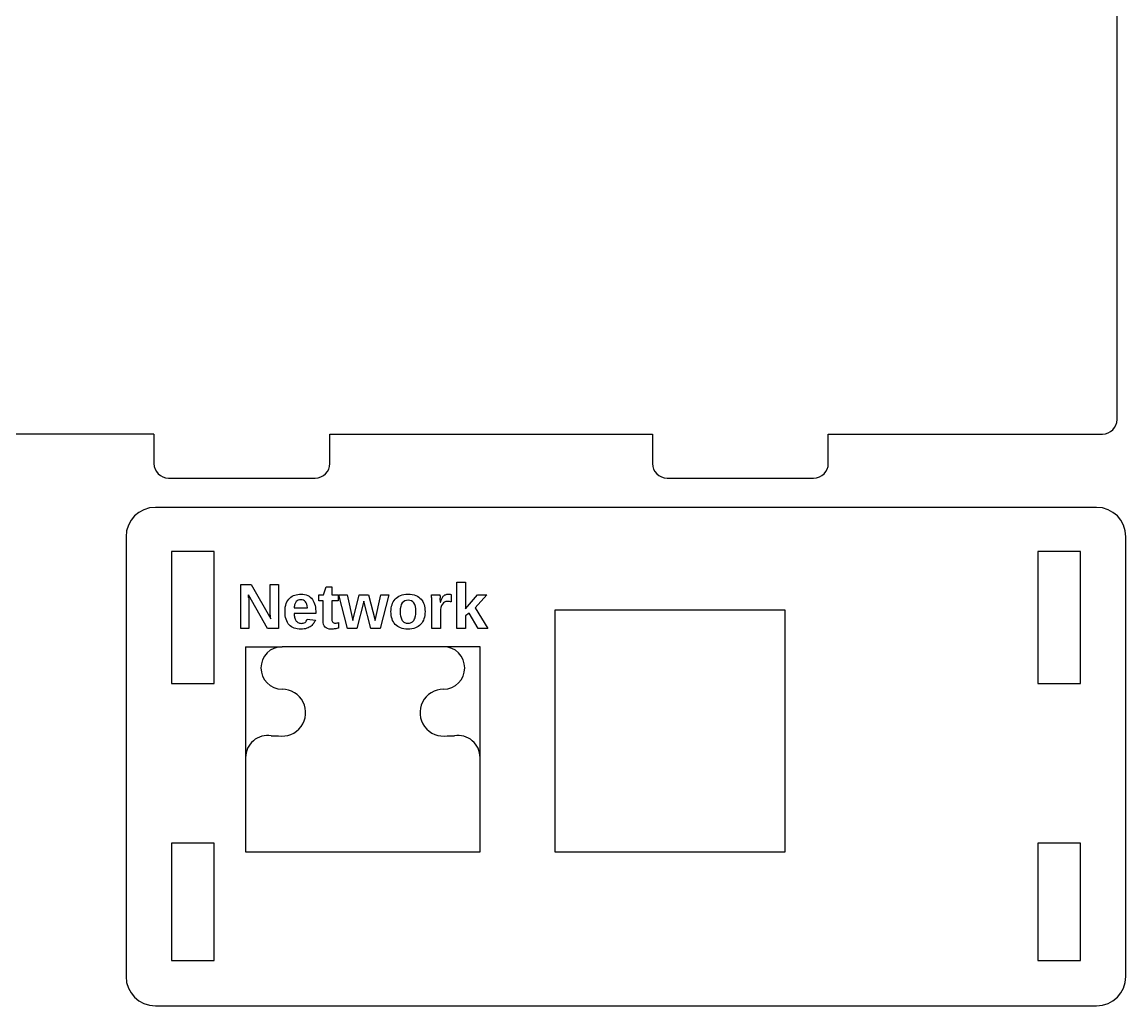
# Model space of a CAD drawing. Header units: millimetres. Extents: x 0 to 173, y 0 to 134.
# Drawn here: x 98.1 to 173.4, y 0 to 67.1 of the extents above; entities that cross this region are included whole.
import ezdxf

# ---------------------------------------------------------------- set-up
doc = ezdxf.new("R2010")
doc.units = ezdxf.units.MM
doc.layers.get('0').update_dxf_attribs({"color": 178, "true_color": 0x000000})
for name, color, linetype, true_color in [('connector cutout', 1, 'Continuous', 0xff0000), ('connector cutout inner', 5, 'Continuous', 0x0000ff), ('text', 2, 'Continuous', 0xffff00)]:
    doc.layers.add(name, color=color, linetype=linetype, true_color=true_color)

msp = doc.modelspace()

# ---------------------------------------------------------------- linework, layer by layer
at = {"lineweight": -3}
for p, q in [((172.8, 40), (172.8, 94.325)), ((107.1, 39), (107.1, 37)), ((119.1, 39), (141.1, 39)), ((119.1, 37), (119.1, 39)), ((141.1, 39), (141.1, 37)), ((153.1, 37), (153.1, 39)), ((153.1, 39), (171.8, 39)), ((108.1, 36), (118.1, 36)), ((142.1, 36), (152.1, 36)), ((171.4, 34), (107.2, 34)), ((105.2, 32), (105.2, 2)), ((173.4, 2), (173.4, 32)), ((111.2, 31), (108.3, 31)), ((108.3, 31), (108.3, 22)), ((111.2, 22), (111.2, 31)), ((170.3, 31), (167.4, 31)), ((167.4, 31), (167.4, 22)), ((170.3, 22), (170.3, 31)), ((108.3, 22), (111.2, 22)), ((167.4, 22), (170.3, 22)), ((111.2, 11.1), (108.3, 11.1)), ((108.3, 11.1), (108.3, 3.1)), ((111.2, 3.1), (111.2, 11.1)), ((170.3, 11.1), (167.4, 11.1)), ((167.4, 11.1), (167.4, 3.1)), ((170.3, 3.1), (170.3, 11.1)), ((108.3, 3.1), (111.2, 3.1)), ((167.4, 3.1), (170.3, 3.1)), ((107.2, 0), (171.4, 0))]:
    msp.add_line(p, q, dxfattribs=at)
msp.add_line((107.1, 39), (88.4, 39))
for centre, radius, start, end in [((171.8, 40), 1, 270, 0), ((108.1, 37), 1, 180, 270), ((118.1, 37), 1, 270, 0), ((142.1, 37), 1, 180, 270), ((152.1, 37), 1, 270, 0), ((107.2, 32), 2, 90, 180), ((171.4, 32), 2, 0, 90), ((107.2, 2), 2, 180, 270), ((171.4, 2), 2, 270, 0)]:
    msp.add_arc(centre, radius, start, end, dxfattribs=at)
at = {"layer": 'connector cutout'}
for p, q in [((150.15, 27), (134.45, 27)), ((134.45, 27), (134.45, 10.5)), ((150.15, 10.5), (150.15, 27)), ((126.85, 24.5), (115.85, 24.5)), ((115.1, 18.421), (115.6, 18.421)), ((127.1, 18.421), (127.6, 18.421)), ((113.35, 16.942), (113.35, 10.5)), ((129.35, 10.5), (129.35, 16.942)), ((113.35, 10.5), (129.35, 10.5)), ((134.45, 10.5), (150.15, 10.5))]:
    msp.add_line(p, q, dxfattribs=at)
for centre, radius, start, end in [((115.85, 23.05), 1.45, 90, 270), ((126.85, 23.05), 1.45, 270, 90), ((115.85, 20), 1.6, 260.40593, 90), ((126.85, 20), 1.6, 90, 279.59407), ((114.85, 16.942), 1.5, 80.40593, 180), ((127.85, 16.942), 1.5, 0, 99.59407)]:
    msp.add_arc(centre, radius, start, end, dxfattribs=at)
at = {"layer": 'connector cutout inner'}
for p, q in [((113.35, 24.5), (113.35, 16.942)), ((113.35, 24.5), (115.85, 24.5)), ((129.35, 24.5), (126.85, 24.5)), ((129.35, 16.942), (129.35, 24.5)), ((115.1, 18.421), (115.6, 18.421)), ((127.1, 18.421), (127.6, 18.421))]:
    msp.add_line(p, q, dxfattribs=at)
for centre, radius, start, end in [((115.85, 23.05), 1.45, 90, 270), ((126.85, 23.05), 1.45, 270, 90), ((115.85, 20), 1.6, 260.40593, 90), ((126.85, 20), 1.6, 90, 279.59407), ((114.85, 16.942), 1.5, 80.40593, 180), ((127.85, 16.942), 1.5, 0, 99.59407)]:
    msp.add_arc(centre, radius, start, end, dxfattribs=at)
at = {"layer": 'text'}
for p, q in [((113.023, 25.736), (113.023, 28.736)), ((113.023, 28.736), (113.74, 28.736)), ((113.74, 28.736), (115.067, 26.407)), ((115.029, 26.992), (115.029, 28.736)), ((115.029, 28.736), (115.587, 28.736)), ((115.587, 28.736), (115.587, 25.736)), ((127.752, 25.736), (127.752, 28.896)), ((127.752, 28.896), (128.351, 28.896)), ((128.351, 28.896), (128.351, 27.086)), ((114.85, 25.736), (113.543, 28.046)), ((118.344, 27.635), (118.344, 28.04)), ((118.344, 28.04), (118.665, 28.04)), ((118.665, 28.04), (118.853, 28.58)), ((118.853, 28.58), (119.227, 28.58)), ((119.227, 28.58), (119.227, 28.04)), ((119.227, 28.04), (119.664, 28.04)), ((119.664, 28.04), (119.664, 27.635)), ((120.313, 25.736), (119.717, 28.04)), ((119.717, 28.04), (120.279, 28.04)), ((120.279, 28.04), (120.658, 26.279)), ((120.658, 26.279), (121.103, 28.04)), ((121.103, 28.04), (121.744, 28.04)), ((121.744, 28.04), (122.185, 26.279)), ((122.185, 26.279), (122.576, 28.04)), ((123.13, 28.04), (122.525, 25.736)), ((122.576, 28.04), (123.13, 28.04)), ((126.035, 28.04), (126.605, 28.04)), ((127.378, 28.053), (127.378, 27.552)), ((128.351, 27.086), (129.172, 28.04)), ((129.816, 28.04), (129.006, 27.141)), ((129.172, 28.04), (129.816, 28.04)), ((113.581, 27.505), (113.581, 25.736)), ((116.673, 27.148), (117.568, 27.148)), ((118.636, 27.635), (118.344, 27.635)), ((118.636, 26.276), (118.636, 27.635)), ((119.664, 27.635), (119.227, 27.635)), ((119.227, 27.635), (119.227, 26.438)), ((121.427, 27.614), (120.945, 25.736)), ((121.893, 25.736), (121.427, 27.614)), ((126.052, 25.736), (126.052, 27.499)), ((126.633, 27.548), (126.641, 27.548)), ((129.006, 27.141), (129.877, 25.736)), ((118.147, 26.773), (116.669, 26.773)), ((117.549, 26.368), (118.113, 26.319)), ((118.147, 26.79), (118.147, 26.773)), ((126.65, 26.867), (126.65, 25.736)), ((128.608, 26.779), (128.351, 26.6)), ((128.351, 26.6), (128.351, 25.736)), ((129.223, 25.736), (128.608, 26.779)), ((113.581, 25.736), (113.023, 25.736)), ((115.587, 25.736), (114.85, 25.736)), ((119.69, 26.141), (119.69, 25.77)), ((120.945, 25.736), (120.313, 25.736)), ((122.525, 25.736), (121.893, 25.736)), ((126.65, 25.736), (126.052, 25.736)), ((128.351, 25.736), (127.752, 25.736)), ((129.877, 25.736), (129.223, 25.736))]:
    msp.add_line(p, q, dxfattribs=at)
for centre, radius, start, end in [((102.342, 26.822), 11.268, 5.27774, 6.23619), ((117.587, 27.287), 9.051, 2.39851, 3.33617), ((126.898, 25.383), 2.222, 77.52682, 80.58072)]:
    msp.add_arc(centre, radius, start, end, dxfattribs=at)
for points in [[(113.562, 27.858), (113.567, 27.805), (113.572, 27.746), (113.576, 27.684)], [(116.368, 27.819), (116.468, 27.912), (116.583, 27.979), (116.714, 28.02)], [(116.714, 28.02), (116.844, 28.062), (116.982, 28.082), (117.127, 28.082)], [(117.127, 28.082), (117.309, 28.082), (117.464, 28.051), (117.592, 27.987)], [(117.592, 27.987), (117.721, 27.924), (117.826, 27.836), (117.908, 27.722)], [(123.556, 27.744), (123.652, 27.85), (123.774, 27.933), (123.92, 27.993)], [(123.92, 27.993), (124.066, 28.052), (124.237, 28.082), (124.433, 28.082)], [(124.433, 28.082), (124.64, 28.082), (124.817, 28.052), (124.963, 27.993)], [(124.963, 27.993), (125.109, 27.933), (125.229, 27.851), (125.322, 27.745)], [(126.041, 27.951), (126.04, 27.992), (126.037, 28.021), (126.035, 28.04)], [(126.046, 27.815), (126.044, 27.865), (126.042, 27.911), (126.041, 27.951)], [(126.605, 28.04), (126.608, 28.023), (126.611, 27.993), (126.614, 27.951)], [(126.614, 27.951), (126.616, 27.91), (126.619, 27.864), (126.622, 27.814)], [(126.731, 27.772), (126.761, 27.838), (126.796, 27.894), (126.836, 27.94)], [(126.836, 27.94), (126.877, 27.987), (126.925, 28.022), (126.982, 28.047)], [(126.982, 28.047), (127.039, 28.072), (127.109, 28.084), (127.193, 28.084)], [(127.193, 28.084), (127.228, 28.084), (127.264, 28.081), (127.298, 28.075)], [(127.298, 28.075), (127.333, 28.069), (127.36, 28.061), (127.378, 28.053)], [(113.576, 27.684), (113.579, 27.621), (113.581, 27.562), (113.581, 27.505)], [(116.041, 26.898), (116.041, 27.118), (116.07, 27.304), (116.129, 27.454)], [(116.129, 27.454), (116.188, 27.604), (116.268, 27.726), (116.368, 27.819)], [(116.714, 27.403), (116.69, 27.332), (116.676, 27.247), (116.673, 27.148)], [(116.809, 27.577), (116.77, 27.532), (116.738, 27.474), (116.714, 27.403)], [(116.947, 27.674), (116.894, 27.654), (116.848, 27.621), (116.809, 27.577)], [(117.119, 27.705), (117.058, 27.705), (117, 27.695), (116.947, 27.674)], [(117.434, 27.566), (117.355, 27.659), (117.25, 27.705), (117.119, 27.705)], [(117.568, 27.148), (117.556, 27.334), (117.512, 27.473), (117.434, 27.566)], [(117.908, 27.722), (117.991, 27.609), (118.051, 27.473), (118.089, 27.315)], [(118.089, 27.315), (118.128, 27.156), (118.147, 26.981), (118.147, 26.79)], [(123.268, 26.89), (123.268, 27.062), (123.292, 27.22), (123.34, 27.366)], [(123.34, 27.366), (123.388, 27.511), (123.46, 27.637), (123.556, 27.744)], [(124.037, 27.484), (123.944, 27.359), (123.897, 27.161), (123.897, 26.89)], [(124.441, 27.671), (124.266, 27.671), (124.131, 27.609), (124.037, 27.484)], [(124.831, 27.486), (124.742, 27.61), (124.612, 27.671), (124.441, 27.671)], [(124.965, 26.89), (124.965, 27.164), (124.921, 27.363), (124.831, 27.486)], [(125.322, 27.745), (125.415, 27.639), (125.483, 27.513), (125.527, 27.368)], [(125.527, 27.368), (125.57, 27.222), (125.592, 27.063), (125.592, 26.89)], [(126.051, 27.656), (126.05, 27.712), (126.048, 27.765), (126.046, 27.815)], [(126.052, 27.499), (126.052, 27.548), (126.051, 27.601), (126.051, 27.656)], [(126.63, 27.666), (126.632, 27.617), (126.633, 27.578), (126.633, 27.548)], [(126.641, 27.548), (126.671, 27.632), (126.701, 27.706), (126.731, 27.772)], [(126.774, 27.403), (126.691, 27.283), (126.65, 27.104), (126.65, 26.867)], [(127.123, 27.584), (126.973, 27.584), (126.857, 27.524), (126.774, 27.403)], [(127.262, 27.574), (127.223, 27.581), (127.176, 27.584), (127.123, 27.584)], [(115.034, 26.781), (115.03, 26.851), (115.029, 26.921), (115.029, 26.992)], [(115.048, 26.594), (115.042, 26.649), (115.038, 26.712), (115.034, 26.781)], [(115.067, 26.407), (115.06, 26.466), (115.053, 26.529), (115.048, 26.594)], [(116.115, 26.367), (116.066, 26.518), (116.041, 26.695), (116.041, 26.898)], [(116.331, 25.99), (116.237, 26.09), (116.165, 26.216), (116.115, 26.367)], [(116.669, 26.773), (116.669, 26.676), (116.678, 26.586), (116.695, 26.503)], [(116.695, 26.503), (116.712, 26.42), (116.74, 26.348), (116.778, 26.288)], [(117.406, 26.161), (117.473, 26.205), (117.52, 26.275), (117.549, 26.368)], [(119.227, 26.438), (119.227, 26.326), (119.249, 26.244), (119.291, 26.19)], [(123.343, 26.403), (123.293, 26.55), (123.268, 26.713), (123.268, 26.89)], [(123.563, 26.025), (123.466, 26.13), (123.393, 26.256), (123.343, 26.403)], [(123.897, 26.89), (123.897, 26.752), (123.909, 26.634), (123.934, 26.534)], [(123.934, 26.534), (123.959, 26.435), (123.994, 26.353), (124.039, 26.289)], [(124.823, 26.289), (124.87, 26.353), (124.905, 26.435), (124.929, 26.534)], [(124.929, 26.534), (124.953, 26.634), (124.965, 26.752), (124.965, 26.89)], [(125.518, 26.406), (125.469, 26.26), (125.396, 26.134), (125.298, 26.029)], [(125.592, 26.89), (125.592, 26.714), (125.567, 26.553), (125.518, 26.406)], [(116.67, 25.767), (116.537, 25.816), (116.424, 25.89), (116.331, 25.99)], [(117.119, 25.693), (116.952, 25.693), (116.803, 25.718), (116.67, 25.767)], [(116.778, 26.288), (116.816, 26.228), (116.866, 26.18), (116.927, 26.146)], [(116.927, 26.146), (116.988, 26.111), (117.062, 26.093), (117.148, 26.093)], [(117.535, 25.754), (117.42, 25.714), (117.282, 25.693), (117.119, 25.693)], [(117.148, 26.093), (117.253, 26.093), (117.339, 26.116), (117.406, 26.161)], [(117.821, 25.907), (117.745, 25.845), (117.649, 25.794), (117.535, 25.754)], [(118.005, 26.111), (117.959, 26.037), (117.898, 25.969), (117.821, 25.907)], [(118.113, 26.319), (118.087, 26.254), (118.052, 26.184), (118.005, 26.111)], [(118.778, 25.841), (118.683, 25.937), (118.636, 26.082), (118.636, 26.276)], [(119.185, 25.697), (119.009, 25.697), (118.873, 25.745), (118.778, 25.841)], [(119.456, 25.716), (119.373, 25.704), (119.283, 25.697), (119.185, 25.697)], [(119.291, 26.19), (119.334, 26.137), (119.4, 26.11), (119.49, 26.11)], [(119.69, 25.77), (119.616, 25.746), (119.538, 25.728), (119.456, 25.716)], [(119.49, 26.11), (119.526, 26.11), (119.56, 26.113), (119.589, 26.119)], [(119.589, 26.119), (119.619, 26.125), (119.653, 26.132), (119.69, 26.141)], [(123.924, 25.781), (123.781, 25.839), (123.661, 25.92), (123.563, 26.025)], [(124.421, 25.693), (124.233, 25.693), (124.068, 25.722), (123.924, 25.781)], [(124.039, 26.289), (124.085, 26.226), (124.139, 26.178), (124.203, 26.148)], [(124.203, 26.148), (124.267, 26.117), (124.337, 26.102), (124.414, 26.102)], [(124.414, 26.102), (124.502, 26.102), (124.581, 26.117), (124.649, 26.148)], [(124.932, 25.782), (124.785, 25.723), (124.615, 25.693), (124.421, 25.693)], [(124.649, 26.148), (124.718, 26.178), (124.776, 26.226), (124.823, 26.289)], [(125.298, 26.029), (125.2, 25.923), (125.078, 25.841), (124.932, 25.782)]]:
    msp.add_open_spline(points, degree=3, dxfattribs=at)

doc.saveas('drawing.dxf')
